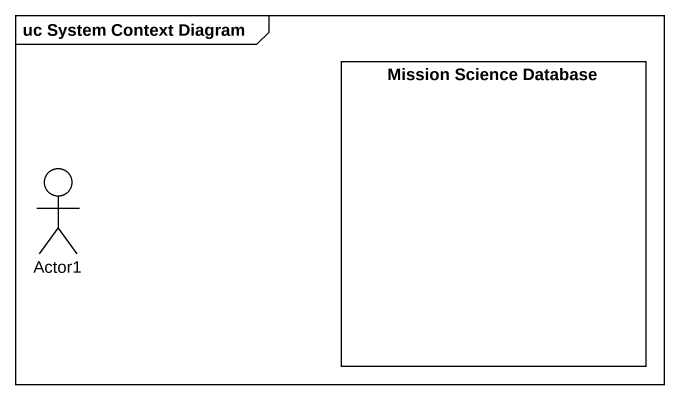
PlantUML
@startuml
mainframe uc System Context Diagram
rectangle "Mission Science Database" as Mission_Science_Database
actor Actor1
@enduml
